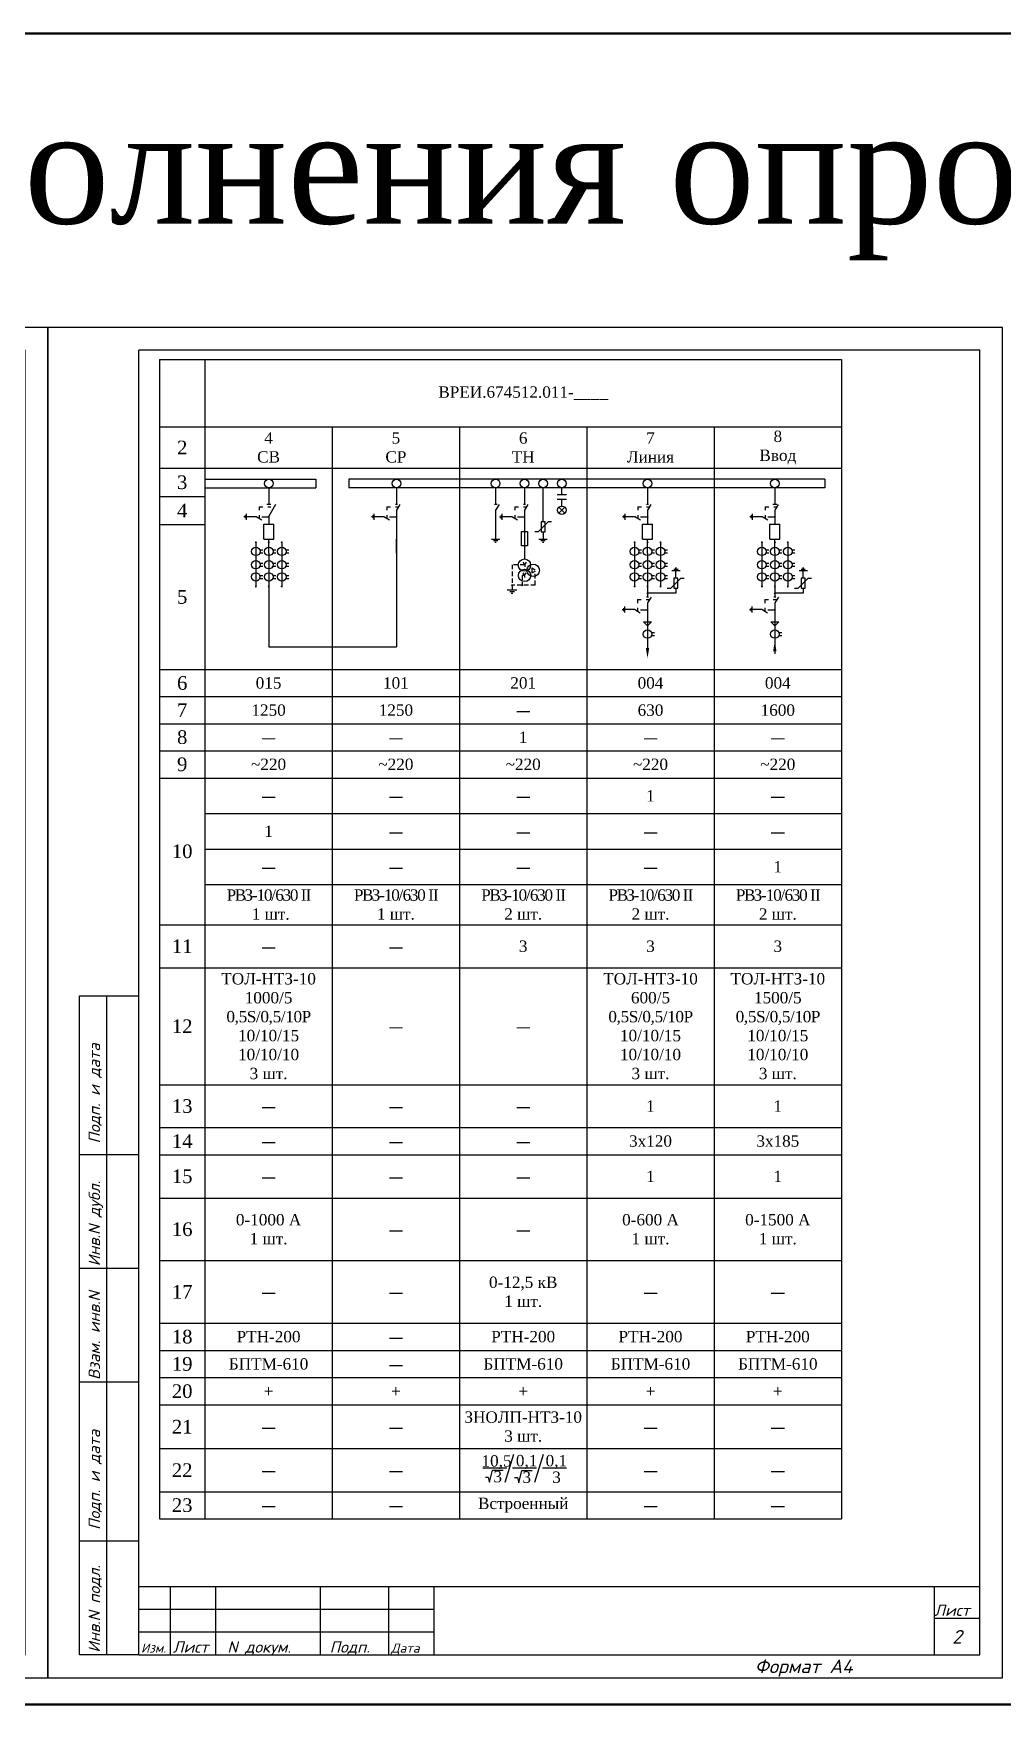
# Model space of a CAD drawing. Extents: x -115 to 1245, y -69 to 298.
# Drawn here: x 800.1 to 1013.2, y -69.3 to 298.3 of the extents above; entities that cross this region are included whole.
import ezdxf
from ezdxf.enums import TextEntityAlignment as Align

# ---------------------------------------------------------------- set-up
doc = ezdxf.new("R2010")
doc.units = 0
doc.header["$MEASUREMENT"] = 0
doc.linetypes.add('НЕВИДИМАЯ2', pattern=[0.1875, 0.125, -0.0625])
doc.linetypes.add('ШТРИХОВАЯX2', pattern=[1.5, 1, -0.5])
doc.layers.get('0').update_dxf_attribs({"linetype": 'CONTINUOUS'})
doc.layers.add('1', color=7, linetype='CONTINUOUS')
doc.styles.add('ESKD1', font='simplex.shx', dxfattribs={"oblique": 15, "height": 3})
doc.styles.add('SIM', font='simplex.shx', dxfattribs={"oblique": 15})
doc.styles.get("Standard").update_dxf_attribs({"font": 'TIMES.TTF', "height": 2.5})
doc.styles.add('Бланк', font='TIMES.TTF', dxfattribs={"height": 2.5})
doc.styles.add('ОЛ', font='TIMES.TTF')

# ---------------------------------------------------------------- blocks, each defined once
blk = doc.blocks.new('*T25')
at = {"color": 0, "linetype": 'ByBlock', "lineweight": -2, "transparency": 16777216}
for p, q in [((0, 0), (150, 0)), ((0, 0), (0, -254.98)), ((10, 0), (10, -254.98)), ((150, 0), (150, -254.98)), ((0, -14.78), (150, -14.78)), ((38, -14.78), (38, -254.98)), ((66, -14.78), (66, -254.98)), ((94, -14.78), (94, -254.98)), ((122, -14.78), (122, -254.98)), ((0, -23.9), (150, -23.9)), ((0, -30.11), (10, -30.11)), ((0, -36.31), (10, -36.31)), ((0, -68.15), (150, -68.15)), ((0, -74.15), (150, -74.15)), ((0, -80.1), (150, -80.1)), ((0, -86.05), (150, -86.05)), ((0, -92.05), (150, -92.05)), ((10, -99.87), (150, -99.87)), ((10, -107.67), (150, -107.67)), ((10, -115.47), (150, -115.47)), ((0, -124.33), (150, -124.33)), ((0, -133.79), (150, -133.79)), ((0, -159.51), (150, -159.51)), ((0, -168.92), (150, -168.92)), ((0, -174.92), (150, -174.92)), ((0, -184.44), (150, -184.44)), ((0, -198.2), (150, -198.2)), ((0, -211.95), (150, -211.95)), ((0, -217.95), (150, -217.95)), ((0, -223.95), (150, -223.95)), ((0, -229.95), (150, -229.95)), ((0, -239.54), (150, -239.54)), ((0, -249.05), (150, -249.05)), ((0, -254.98), (150, -254.98))]:
    blk.add_line(p, q, dxfattribs=at)
at = {"color": 0, "transparency": 16777216, "attachment_point": 5}
for s, insert, char_height, width in [('ВРЕИ.674512.011-____', (80, -7.39), 2.5, 139.88), ('2', (5, -19.34), 3, 9.88), ('4\\PСВ', (24, -19.34), 2.5, 27.88), ('5\\PСР', (52, -19.34), 2.5, 27.88), ('6\\PТН', (80, -19.34), 2.5, 27.88), ('7\\PЛиния ', (108, -19.34), 2.5, 27.88), ('8\\PВвод', (136, -19.34), 2.5, 27.88), ('3', (5, -27.01), 3, 9.88), ('4', (5, -33.21), 3, 9.88), ('5', (5, -52.23), 3, 9.88), ('6', (5, -71.15), 3, 9.88), ('015', (24, -71.15), 2.5, 27.88), ('101', (52, -71.15), 2.5, 27.88), ('201', (80, -71.15), 2.5, 27.88), ('004', (108, -71.15), 2.5, 27.88), ('004', (136, -71.15), 2.5, 27.88), ('7', (5, -77.13), 3, 9.88), ('1250', (24, -77.13), 2.5, 27.88), ('1250', (52, -77.13), 2.5, 27.88), ('630', (108, -77.13), 2.5, 27.88), ('1600', (136, -77.13), 2.5, 27.88), ('{\\W3;-}', (80, -77.13), 2.5, 27.88), ('8', (5, -83.08), 3, 9.88), ('{\\W3;-}', (24, -83.08), 2.5, 27.88), ('{\\W3;-}', (52, -83.08), 2.5, 27.88), ('1', (80, -83.08), 2.5, 27.88), ('{\\W3;-}', (108, -83.08), 2.5, 27.88), ('{\\W3;-}', (136, -83.08), 2.5, 27.88), ('9', (5, -89.05), 3, 9.88), ('~220', (24, -89.05), 2.5, 27.88), ('~220', (52, -89.05), 2.5, 27.88), ('~220', (80, -89.05), 2.5, 27.88), ('~220', (108, -89.05), 2.5, 27.88), ('~220', (136, -89.05), 2.5, 27.88), ('1', (108, -95.96), 2.5, 27.88), ('{\\W3;-}', (24, -95.96), 2.5, 27.88), ('{\\W3;-}', (52, -95.96), 2.5, 27.88), ('{\\W3;-}', (80, -95.96), 2.5, 27.88), ('{\\W3;-}', (136, -95.96), 2.5, 27.88), ('1', (24, -103.77), 2.5, 27.88), ('{\\W3;-}', (52, -103.77), 2.5, 27.88), ('{\\W3;-}', (80, -103.77), 2.5, 27.88), ('{\\W3;-}', (108, -103.77), 2.5, 27.88), ('{\\W3;-}', (136, -103.77), 2.5, 27.88), ('10', (5, -108.19), 3, 9.88), ('{\\W3;-}', (24, -111.57), 2.5, 27.88), ('{\\W3;-}', (52, -111.57), 2.5, 27.88), ('{\\W3;-}', (80, -111.57), 2.5, 27.88), ('{\\W3;-}', (108, -111.57), 2.5, 27.88), ('1', (136, -111.57), 2.5, 27.88), ('{\\T0.85;РВЗ-10/630 II\\P} 1 шт.  ', (24, -119.9), 2.5, 27.88), ('{\\T0.85;РВЗ-10/630 II\\P}1 шт.  ', (52, -119.9), 2.5, 27.88), ('{\\T0.85;РВЗ-10/630 II\\P}2 шт.  ', (80, -119.9), 2.5, 27.88), ('{\\T0.85;РВЗ-10/630 II\\P}2 шт.  ', (108, -119.9), 2.5, 27.88), ('{\\T0.85;РВЗ-10/630 II\\P}2 шт.  ', (136, -119.9), 2.5, 27.88), ('11', (5, -129.06), 3, 9.88), ('3', (80, -129.06), 2.5, 27.88), ('3', (108, -129.06), 2.5, 27.88), ('3', (136, -129.06), 2.5, 27.88), ('{\\W3;-}', (24, -129.06), 2.5, 27.88), ('{\\W3;-}', (52, -129.06), 2.5, 27.88), ('{\\C256;ТОЛ-НТЗ-10\\P1000/5\\P\\fTimes New Roman|b0|i0|c238|p18;\\T0.95;0,\\fTimes New Roman|b0|i0|c204|p18;5\\fTimes New Roman|b0|i0|c238|p18;S\\fTimes New Roman|b0|i0|c204|p18;/0,5/10Р\\fTimes New Roman|b0|i0|c238|p18;\\T1;\\P\\fTimes New Roman|b0|i0|c204|p18;10/10/15\\P10/10/10\\fTimes New Roman|b0|i0|c238|p18;\\P\\fTimes New Roman|b0|i0|c204|p18;3\\fTimes New Roman|b0|i0|c238|p18; \\fTimes New Roman|b0|i0|c204|p18;шт\\fTimes New Roman|b0|i0|c238|p18;.}', (24, -146.65), 2.5, 27.88), ('{\\C256;ТОЛ-НТЗ-10\\P600/5\\P\\fTimes New Roman|b0|i0|c238|p18;\\T0.95;0,\\fTimes New Roman|b0|i0|c204|p18;5\\fTimes New Roman|b0|i0|c238|p18;S\\fTimes New Roman|b0|i0|c204|p18;/0,5/10Р\\fTimes New Roman|b0|i0|c238|p18;\\T1;\\P\\fTimes New Roman|b0|i0|c204|p18;10/10/15\\P10/10/10\\fTimes New Roman|b0|i0|c238|p18;\\P\\fTimes New Roman|b0|i0|c204|p18;3\\fTimes New Roman|b0|i0|c238|p18; \\fTimes New Roman|b0|i0|c204|p18;шт\\fTimes New Roman|b0|i0|c238|p18;.}', (108, -146.65), 2.5, 27.88), ('{\\C256;ТОЛ-НТЗ-10\\P1500/5\\P\\fTimes New Roman|b0|i0|c238|p18;\\T0.95;0,\\fTimes New Roman|b0|i0|c204|p18;5\\fTimes New Roman|b0|i0|c238|p18;S\\fTimes New Roman|b0|i0|c204|p18;/0,5/10Р\\fTimes New Roman|b0|i0|c238|p18;\\T1;\\P\\fTimes New Roman|b0|i0|c204|p18;10/10/15\\P10/10/10\\fTimes New Roman|b0|i0|c238|p18;\\P\\fTimes New Roman|b0|i0|c204|p18;3\\fTimes New Roman|b0|i0|c238|p18; \\fTimes New Roman|b0|i0|c204|p18;шт\\fTimes New Roman|b0|i0|c238|p18;.}', (136, -146.65), 2.5, 27.88), ('12', (5, -146.65), 3, 9.88), ('{\\W3;-}', (52, -146.65), 2.5, 27.88), ('{\\W3;-}', (80, -146.65), 2.5, 27.88), ('13', (5, -164.22), 3, 9.88), ('{\\W3;-}', (24, -164.22), 2.5, 27.88), ('{\\W3;-}', (52, -164.22), 2.5, 27.88), ('{\\W3;-}', (80, -164.22), 2.5, 27.88), ('1', (108, -164.22), 2.5, 27.88), ('1', (136, -164.22), 2.5, 27.88), ('14', (5, -171.92), 3, 9.88), ('{\\W3;-}', (24, -171.92), 2.5, 27.88), ('{\\W3;-}', (52, -171.92), 2.5, 27.88), ('{\\W3;-}', (80, -171.92), 2.5, 27.88), ('3х120', (108, -171.92), 2.5, 27.88), ('3х185', (136, -171.92), 2.5, 27.88), ('15', (5, -179.68), 3, 9.88), ('{\\W3;-}', (24, -179.68), 2.5, 27.88), ('{\\W3;-}', (52, -179.68), 2.5, 27.88), ('{\\W3;-}', (80, -179.68), 2.5, 27.88), ('1', (108, -179.68), 2.5, 27.88), ('1', (136, -179.68), 2.5, 27.88), ('16', (5, -191.32), 3, 9.88), ('0-1000 А\\P1 шт.', (24, -191.32), 2.5, 27.88), ('0-600 А\\P1 шт.', (108, -191.32), 2.5, 27.88), ('0-1500 А\\P1 шт.', (136, -191.32), 2.5, 27.88), ('{\\W3;-}', (52, -191.32), 2.5, 27.88), ('{\\W3;-}', (80, -191.32), 2.5, 27.88), ('0-12,5 кВ\\P1 шт.', (80, -205.08), 2.5, 27.88), ('17', (5, -205.08), 3, 9.88), ('{\\W3;-}', (24, -205.08), 2.5, 27.88), ('{\\W3;-}', (52, -205.08), 2.5, 27.88), ('{\\W3;-}', (108, -205.08), 2.5, 27.88), ('{\\W3;-}', (136, -205.08), 2.5, 27.88), ('18', (5, -214.95), 3, 9.88), ('РТН-200', (24, -214.95), 2.5, 27.88), ('{\\W3;-}', (52, -214.95), 2.5, 27.88), ('РТН-200', (80, -214.95), 2.5, 27.88), ('РТН-200', (108, -214.95), 2.5, 27.88), ('РТН-200', (136, -214.95), 2.5, 27.88), ('19', (5, -220.95), 3, 9.88), ('БПТМ-610', (24, -220.95), 2.5, 27.88), ('БПТМ-610', (80, -220.95), 2.5, 27.88), ('БПТМ-610', (108, -220.95), 2.5, 27.88), ('БПТМ-610', (136, -220.95), 2.5, 27.88), ('{\\W3;-}', (52, -220.95), 2.5, 27.88), ('20', (5, -226.95), 3, 9.88), ('+', (24, -226.95), 2.5, 27.88), ('+', (52, -226.95), 2.5, 27.88), ('+', (80, -226.95), 2.5, 27.88), ('+', (108, -226.95), 2.5, 27.88), ('+', (136, -226.95), 2.5, 27.88), ('ЗНОЛП-НТЗ-10\\P3 шт.', (80, -234.74), 2.5, 27.88), ('21', (5, -234.74), 3, 9.88), ('{\\W3;-}', (24, -234.74), 2.5, 27.88), ('{\\W3;-}', (52, -234.74), 2.5, 27.88), ('{\\W3;-}', (108, -234.74), 2.5, 27.88), ('{\\W3;-}', (136, -234.74), 2.5, 27.88), ('22', (5, -244.3), 3, 9.88), ('{\\W3;-}', (24, -244.3), 2.5, 27.88), ('{\\W3;-}', (52, -244.3), 2.5, 27.88), ('{\\W3;-}', (108, -244.3), 2.5, 27.88), ('{\\W3;-}', (136, -244.3), 2.5, 27.88), ('23', (5, -252.01), 3, 9.88), ('{\\W3;-}', (24, -252.01), 2.5, 27.88), ('{\\W3;-}', (52, -252.01), 2.5, 27.88), ('Встроенный', (80, -252.01), 2.5, 27.88), ('{\\W3;-}', (108, -252.01), 2.5, 27.88), ('{\\W3;-}', (136, -252.01), 2.5, 27.88)]:
    blk.add_mtext(s, dxfattribs=dict(at, insert=insert, char_height=char_height, width=width))
blk = doc.blocks.new('*U9')
at = {"linetype": 'Continuous'}
blk.add_line((0, 0), (0, -297), dxfattribs=at)
at = {"layer": '1', "color": 0}
for p, q in [((210, 0), (0, 0)), ((210, -297), (210, 0)), ((20, -292), (20, -5)), ((205, -5), (20, -5)), ((205, -292), (205, -5)), ((7, -292), (7, -147)), ((7, -147), (20, -147)), ((13, -292), (13, -147)), ((20, -182), (7, -182)), ((20, -207), (7, -207)), ((20, -232), (7, -232)), ((20, -267), (7, -267)), ((205, -277), (20, -277)), ((27, -292), (27, -277)), ((37, -292), (37, -277)), ((60, -292), (60, -277)), ((75, -292), (75, -277)), ((85, -292), (85, -277)), ((195, -292), (195, -277)), ((85, -282), (20, -282)), ((205, -284), (195, -284)), ((85, -287), (20, -287)), ((20, -292), (7, -292)), ((20, -292), (205, -292)), ((0, -297), (210, -297))]:
    blk.add_line(p, q, dxfattribs=at)
at = {"style": 'ОЛ', "flags": 2}
for tag, height, p in [('НОМЕР', 3, (140, -281.62)), ('ОБЪЕКТ', 2, (140, -287.4))]:
    blk.add_attdef(tag, text='', height=height, dxfattribs=at).set_placement(p, align=Align.MIDDLE_CENTER)
at = {"style": 'ESKD1', "oblique": 15}
blk.add_attdef('ЛИСТ', text='', height=3, dxfattribs=at).set_placement((200, -288), align=Align.MIDDLE_CENTER)
at = {"layer": '1', "color": 0, "style": 'SIM', "oblique": 15}
for s, p in [('Подп. и дата', (11.5, -179.5)), ('Инв.N дубл.', (11.5, -206.5)), ('Взам. инв.N', (11.5, -231.5)), ('Подп. и дата', (11.5, -264.5)), ('Инв.N подл.', (11.5, -291.5))]:
    blk.add_text(s, height=2.5, rotation=90, dxfattribs=at).set_placement(p)
for s, height, p in [('Лист', 2.5, (194.97, -283.41)), ('Изм.', 2, (20.5, -291.5)), ('Лист', 2.5, (27.5, -291.5)), ('N докум.', 2.5, (39.5, -291.5)), ('Подп.', 2.5, (62, -291.5)), ('Дата', 2, (75.5, -291.5)), ('Формат А4', 3, (155.5, -296))]:
    blk.add_text(s, height=height, dxfattribs=at).set_placement(p)
blk = doc.blocks.new('A$C7ACC3827')
for p, q in [((0, 2), (6, 2)), ((1.5, 1), (4.5, 1)), ((2.5, 0), (3.5, 0)), ((3, 12), (3, 2))]:
    blk.add_line(p, q)
blk = doc.blocks.new('*U31')
blk.add_line((0, 0), (0, -3))
at = {"layer": '1', "color": 0}
for p, q in [((-3, -3), (3, -3)), ((-1.5, -4), (1.5, -4)), ((-0.5, -5), (0.5, -5))]:
    blk.add_line(p, q, dxfattribs=at)
blk = doc.blocks.new('*U33')
for p, q in [((-6.34, -1.91), (-6.34, -5.49)), ((0, -1.91), (0, -5.49)), ((4.09, -9.41), (4.09, -1.91)), ((-5.59, -5.55), (-6.34, -6.81)), ((-6.34, -6.81), (-6.34, -13.21)), ((0.75, -5.55), (0, -6.81)), ((0, -6.81), (0, -9.9)), ((-1.54, -9.04), (-2.81, -8.29)), ((-1.53, -8.31), (0, -8.31)), ((0, -9.9), (0, -11.5)), ((4.53, -9.41), (3.65, -9.41)), ((3.65, -9.41), (3.65, -11.61)), ((4.53, -11.61), (4.53, -9.41)), ((-7.27, -13.21), (-5.42, -13.21)), ((-6.8, -13.52), (-5.88, -13.52)), ((-6.5, -13.83), (-6.19, -13.83)), ((0, -11.5), (0, -17.53)), ((3.16, -13.21), (5.01, -13.21)), ((3.62, -13.52), (4.55, -13.52)), ((3.65, -11.61), (4.53, -11.61)), ((3.93, -13.83), (4.24, -13.83)), ((4.09, -11.61), (4.09, -13.21)), ((-0.36, -18.25), (0.06, -18.83)), ((0.06, -18.83), (0.43, -18.24)), ((0.03, -21.17), (-0.5, -21.17)), ((-0.39, -20.6), (0.03, -21.18)), ((0.03, -21.18), (0.4, -20.59)), ((0.03, -21.17), (0.03, -21.64)), ((0.06, -18.82), (0.06, -19.29)), ((1.59, -19.49), (2.32, -19.93)), ((1.59, -19.49), (1.59, -20.63)), ((1.59, -20.63), (2.37, -20.25))]:
    blk.add_line(p, q)
at = {"ltscale": 5}
for p, q in [((-6.56, -5.49), (-6.12, -5.49)), ((-6.48, -5.49), (-6.04, -5.49)), ((-2.11, -6.07), (-2.11, -6.84)), ((-2.11, -6.07), (-1.34, -6.07)), ((-0.25, -6.07), (0.44, -6.07)), ((-0.22, -5.49), (0.22, -5.49)), ((-2.11, -7.93), (-2.11, -8.7)), ((3.01, -11.61), (5.22, -9.4)), ((5.97, -9.4), (5.22, -9.4)), ((3.01, -11.61), (2.25, -11.61))]:
    blk.add_line(p, q, dxfattribs=at)
at = {"linetype": 'ШТРИХОВАЯX2'}
for p, q in [((0.06, -18.82), (-2.73, -18.82)), ((-2.73, -18.83), (-2.72, -23.32)), ((-0.5, -21.18), (-0.5, -23.32)), ((2.37, -23.32), (2.37, -20.25)), ((2.37, -23.32), (-2.72, -23.32))]:
    blk.add_line(p, q, dxfattribs=at)
at = {"linetype": 'НЕВИДИМАЯ2', "ltscale": 5, "const_width": 0.22}
for points in [[(0.11, -8.31, 1), (-0.11, -8.31, 1)], [(0.11, -8.31, 1), (-0.11, -8.31, 1)], [(-2.83, -23.32, 1), (-2.61, -23.32, 1)], [(-0.61, -23.32, 1), (-0.39, -23.32, 1)]]:
    blk.add_lwpolyline(points, format="xyb", close=True, dxfattribs=at)
blk.add_lwpolyline([(-0.67, -11.5), (0.66, -11.5), (0.66, -14.7), (-0.67, -14.7)], close=True)
for centre in [(-6.34, -0.95), (0, -0.95), (0, -0.95), (4.09, -0.95), (4.09, -0.95)]:
    blk.add_circle(centre, 0.954)
at = {"ltscale": 5}
for centre in [(0, -18.89), (0.03, -21.18), (1.91, -20.05)]:
    blk.add_circle(centre, 1.36, dxfattribs=at)
at = {"ltscale": 5, "xscale": 0.2200000000000273, "yscale": 0.2200000000000273, "zscale": 0.2200000000000273, "rotation": 270}
blk.add_blockref('A$C7ACC3827', (-5.43, -7.63), dxfattribs=at)
at = {"xscale": 0.3499999999999943, "yscale": 0.3499999999999943, "zscale": 0.3499999999999943}
blk.add_blockref('*U31', (-2.72, -23.32), dxfattribs=at)
blk = doc.blocks.new('*U30')
blk.add_lwpolyline([(0.01, -5.95, 0, 2, 0), (0.01, 0.05, 3, 3, 0)], format="xyseb")
blk = doc.blocks.new('*U32')
for p, q in [((0, -1.91), (0, -5.49)), ((0.75, -5.55), (0, -6.81)), ((0, -6.81), (0, -9.9)), ((-1.54, -9.04), (-2.81, -8.29)), ((-1.53, -8.31), (0, -8.31)), ((-1.1, -13.2), (-1.1, -9.9)), ((-1.1, -9.9), (1.1, -9.9)), ((0, -8.13), (0, -9.9)), ((1.1, -13.2), (1.1, -9.9)), ((-2.85, -14.01), (-2.85, -23.62)), ((-1.1, -13.2), (1.1, -13.2)), ((0, -16.31), (0, -13.2)), ((2.85, -14.01), (2.85, -23.62)), ((7.16, -20.2), (5.31, -20.2)), ((6.7, -19.9), (5.77, -19.9)), ((5.8, -21.81), (5.79, -24.01)), ((6.68, -21.81), (5.8, -21.81)), ((6.39, -19.59), (6.08, -19.59)), ((6.24, -21.81), (6.24, -20.2)), ((6.67, -24.01), (6.68, -21.81)), ((6.23, -25.11), (-0.01, -25.11)), ((5.79, -24.01), (6.67, -24.01)), ((6.23, -24.01), (6.23, -25.11)), ((-1.63, -29.45), (-2.9, -28.7)), ((-1.54, -28.72), (-0.01, -28.72)), ((0.78, -25.94), (-0.01, -27.21))]:
    blk.add_line(p, q)
at = {"ltscale": 5}
for p, q in [((-2.11, -6.07), (-2.11, -6.84)), ((-2.11, -6.07), (-1.34, -6.07)), ((-0.25, -6.07), (0.44, -6.07)), ((-0.22, -5.49), (0.22, -5.49)), ((-2.11, -7.93), (-2.11, -8.7)), ((-2, -15.57), (-1.33, -15.57)), ((-2, -16.23), (-1.33, -16.23)), ((0, -16.31), (-0.01, -25.9)), ((0.87, -15.57), (1.54, -15.57)), ((0.87, -16.23), (1.54, -16.23)), ((3.72, -15.57), (4.39, -15.57)), ((3.72, -16.23), (4.39, -16.23)), ((-2, -18.49), (-1.33, -18.49)), ((-2, -19.15), (-1.33, -19.15)), ((-2, -21.18), (-1.34, -21.18)), ((-2, -21.84), (-1.34, -21.84)), ((0.87, -18.49), (1.54, -18.49)), ((0.87, -19.15), (1.54, -19.15)), ((0.87, -21.18), (1.54, -21.18)), ((0.87, -21.84), (1.54, -21.84)), ((3.72, -18.49), (4.39, -18.49)), ((3.72, -19.15), (4.39, -19.15)), ((3.72, -21.18), (4.38, -21.18)), ((3.72, -21.84), (4.38, -21.84)), ((7.32, -21.8), (5.1, -24.02)), ((7.32, -21.8), (8.07, -21.8)), ((4.35, -24.02), (5.1, -24.02)), ((-2.2, -26.48), (-2.2, -27.25)), ((-2.2, -26.48), (-1.43, -26.48)), ((-2.2, -28.34), (-2.2, -29.11)), ((-0.34, -26.48), (0.43, -26.48)), ((-0.23, -25.9), (0.21, -25.9)), ((-0.23, -25.9), (0.21, -25.9)), ((-0.01, -27.21), (-0.01, -31.38)), ((-0.89, -31.38), (0.87, -31.38)), ((-0.01, -32.26), (-0.89, -31.38)), ((-0.01, -31.38), (-0.01, -38.46)), ((0.87, -31.38), (-0.01, -32.26)), ((0.86, -33.75), (1.53, -33.75)), ((0.86, -34.41), (1.53, -34.41))]:
    blk.add_line(p, q, dxfattribs=at)
at = {"linetype": 'НЕВИДИМАЯ2', "ltscale": 5, "const_width": 0.22}
for points in [[(0.11, -8.31, 1), (-0.11, -8.31, 1)], [(0.11, -8.31, 1), (-0.11, -8.31, 1)], [(-2.96, -13.9, 1), (-2.74, -13.9, 1)], [(0.11, -13.9, -1), (-0.11, -13.9, -1)], [(0.11, -13.9, -1), (-0.11, -13.9, -1)], [(2.96, -13.9, -1), (2.74, -13.9, -1)], [(2.96, -13.9, -1), (2.74, -13.9, -1)], [(-2.96, -23.62, -1), (-2.74, -23.62, -1)], [(0.1, -25.11, -1), (-0.12, -25.11, -1)], [(0.11, -23.62, 1), (-0.11, -23.62, 1)], [(0.11, -23.62, 1), (-0.11, -23.62, 1)], [(2.96, -23.62, 1), (2.74, -23.62, 1)], [(2.96, -23.62, 1), (2.74, -23.62, 1)], [(0.1, -28.72, 1), (-0.12, -28.72, 1)], [(0.1, -28.72, 1), (-0.12, -28.72, 1)]]:
    blk.add_lwpolyline(points, format="xyb", close=True, dxfattribs=at)
blk.add_circle((0, -0.95), 0.954)
at = {"ltscale": 5}
for centre in [(-2.87, -15.9), (-2.87, -18.82), (0, -15.9), (0, -18.82), (2.85, -15.9), (2.85, -18.82), (-2.88, -21.51), (0, -21.51), (2.86, -21.51), (-0.01, -34.08)]:
    blk.add_circle(centre, 0.933, dxfattribs=at)
at = {"ltscale": 5, "xscale": 0.2200000000000273, "yscale": 0.2200000000000273, "zscale": 0.2200000000000273, "rotation": 270}
for p in [(-5.43, -7.63), (-5.52, -28.04)]:
    blk.add_blockref('A$C7ACC3827', p, dxfattribs=at)
at = {"xscale": 0.375, "yscale": 0.375, "zscale": 0.375}
blk.add_blockref('*U30', (-0.01, -37.18), dxfattribs=at)
blk = doc.blocks.new('*U34')
for p, q in [((0, -1.91), (0, -5.49)), ((0.75, -5.55), (0, -6.81)), ((0, -6.81), (0, -9.9)), ((-1.54, -9.04), (-2.81, -8.29)), ((-1.53, -8.31), (0, -8.31)), ((0, -8.13), (0, -9.9)), ((0, -9.9), (0, -11.5)), ((0, -11.5), (0, -17.53)), ((0, -16.31), (0, -13.2))]:
    blk.add_line(p, q)
at = {"ltscale": 5}
for p, q in [((-2.11, -6.07), (-2.11, -6.84)), ((-2.11, -6.07), (-1.34, -6.07)), ((-0.25, -6.07), (0.44, -6.07)), ((-0.22, -5.49), (0.22, -5.49)), ((-0.22, -5.49), (0.22, -5.49)), ((-2.11, -7.93), (-2.11, -8.7)), ((0, -16.31), (-0.01, -25.9))]:
    blk.add_line(p, q, dxfattribs=at)
at = {"linetype": 'НЕВИДИМАЯ2', "ltscale": 5, "const_width": 0.22}
blk.add_lwpolyline([(0.11, -8.31, 1), (-0.11, -8.31, 1)], format="xyb", close=True, dxfattribs=at)
blk.add_lwpolyline([(0.11, -8.31, 1), (-0.11, -8.31, 1)], format="xyb", close=True, dxfattribs=at)
blk.add_circle((0, -0.95), 0.954)
at = {"ltscale": 5, "xscale": 0.2200000000000273, "yscale": 0.2200000000000273, "zscale": 0.2200000000000273, "rotation": 270}
blk.add_blockref('A$C7ACC3827', (-5.43, -7.63), dxfattribs=at)
blk = doc.blocks.new('*U35')
for p, q in [((0, -1.91), (0, -5.49)), ((1.5, -5.61), (0, -8.13)), ((-1.54, -9.04), (-2.81, -8.29)), ((-1.53, -8.31), (0, -8.31)), ((-1.1, -13.2), (-1.1, -9.9)), ((-1.1, -9.9), (1.1, -9.9)), ((0, -8.13), (0, -9.9)), ((1.1, -13.2), (1.1, -9.9)), ((-2.85, -14.01), (-2.85, -23.62)), ((-1.1, -13.2), (1.1, -13.2)), ((0, -16.31), (0, -13.2)), ((2.85, -14.01), (2.85, -23.62))]:
    blk.add_line(p, q)
at = {"ltscale": 5}
for p, q in [((-2.11, -6.07), (-2.11, -6.84)), ((-2.11, -6.07), (-1.34, -6.07)), ((-0.44, -5.49), (0.44, -5.49)), ((-0.25, -6.07), (0.44, -6.07)), ((-2.11, -7.93), (-2.11, -8.7)), ((-2, -15.57), (-1.33, -15.57)), ((-2, -16.23), (-1.33, -16.23)), ((0, -16.31), (-0.01, -25.9)), ((0.87, -15.57), (1.54, -15.57)), ((0.87, -16.23), (1.54, -16.23)), ((3.72, -15.57), (4.39, -15.57)), ((3.72, -16.23), (4.39, -16.23)), ((-2, -18.49), (-1.33, -18.49)), ((-2, -19.15), (-1.33, -19.15)), ((-2, -21.18), (-1.34, -21.18)), ((-2, -21.84), (-1.34, -21.84)), ((0.87, -18.49), (1.54, -18.49)), ((0.87, -19.15), (1.54, -19.15)), ((0.87, -21.18), (1.54, -21.18)), ((0.87, -21.84), (1.54, -21.84)), ((3.72, -18.49), (4.39, -18.49)), ((3.72, -19.15), (4.39, -19.15)), ((3.72, -21.18), (4.38, -21.18)), ((3.72, -21.84), (4.38, -21.84))]:
    blk.add_line(p, q, dxfattribs=at)
at = {"linetype": 'НЕВИДИМАЯ2', "ltscale": 5, "const_width": 0.22}
for points in [[(0.11, -8.31, 1), (-0.11, -8.31, 1)], [(0.11, -8.31, 1), (-0.11, -8.31, 1)], [(-2.96, -13.9, 1), (-2.74, -13.9, 1)], [(0.11, -13.9, -1), (-0.11, -13.9, -1)], [(0.11, -13.9, -1), (-0.11, -13.9, -1)], [(2.96, -13.9, -1), (2.74, -13.9, -1)], [(2.96, -13.9, -1), (2.74, -13.9, -1)], [(-2.96, -23.62, -1), (-2.74, -23.62, -1)], [(0.11, -23.62, 1), (-0.11, -23.62, 1)], [(0.11, -23.62, 1), (-0.11, -23.62, 1)], [(2.96, -23.62, 1), (2.74, -23.62, 1)], [(2.96, -23.62, 1), (2.74, -23.62, 1)]]:
    blk.add_lwpolyline(points, format="xyb", close=True, dxfattribs=at)
blk.add_circle((0, -0.95), 0.954)
at = {"ltscale": 5}
for centre in [(-2.87, -15.9), (-2.87, -18.82), (0, -15.9), (0, -18.82), (2.85, -15.9), (2.85, -18.82), (-2.88, -21.51), (0, -21.51), (2.86, -21.51)]:
    blk.add_circle(centre, 0.933, dxfattribs=at)
at = {"ltscale": 5, "xscale": 0.2200000000000273, "yscale": 0.2200000000000273, "zscale": 0.2200000000000273, "rotation": 270}
blk.add_blockref('A$C7ACC3827', (-5.43, -7.63), dxfattribs=at)
blk = doc.blocks.new('*U5')
blk.add_lwpolyline([(-0.01, 5.95, 0, 2, 0), (-0.01, -0.05, 3, 3, 0)], format="xyseb")
blk = doc.blocks.new('*U36')
for p, q in [((0, -1.91), (0, -5.49)), ((0.75, -5.55), (0, -6.81)), ((0, -6.81), (0, -9.9)), ((-1.54, -9.04), (-2.81, -8.29)), ((-1.53, -8.31), (0, -8.31)), ((-1.1, -13.2), (-1.1, -9.9)), ((-1.1, -9.9), (1.1, -9.9)), ((0, -8.13), (0, -9.9)), ((1.1, -13.2), (1.1, -9.9)), ((-2.85, -14.01), (-2.85, -23.62)), ((-1.1, -13.2), (1.1, -13.2)), ((0, -16.31), (0, -13.2)), ((2.85, -14.01), (2.85, -23.62)), ((7.16, -20.2), (5.31, -20.2)), ((6.7, -19.9), (5.77, -19.9)), ((5.8, -21.81), (5.79, -24.01)), ((6.68, -21.81), (5.8, -21.81)), ((6.39, -19.59), (6.08, -19.59)), ((6.24, -21.81), (6.24, -20.2)), ((6.67, -24.01), (6.68, -21.81)), ((6.23, -25.11), (-0.01, -25.11)), ((5.79, -24.01), (6.67, -24.01)), ((6.23, -24.01), (6.23, -25.11)), ((-1.63, -29.45), (-2.9, -28.7)), ((-1.54, -28.72), (-0.01, -28.72)), ((0.78, -25.94), (-0.01, -27.21))]:
    blk.add_line(p, q)
at = {"ltscale": 5}
for p, q in [((-2.11, -6.07), (-2.11, -6.84)), ((-2.11, -6.07), (-1.34, -6.07)), ((-0.44, -5.49), (0.44, -5.49)), ((-0.25, -6.07), (0.44, -6.07)), ((-2.11, -7.93), (-2.11, -8.7)), ((-2, -15.57), (-1.33, -15.57)), ((-2, -16.23), (-1.33, -16.23)), ((0, -16.31), (-0.01, -25.9)), ((0.87, -15.57), (1.54, -15.57)), ((0.87, -16.23), (1.54, -16.23)), ((3.72, -15.57), (4.39, -15.57)), ((3.72, -16.23), (4.39, -16.23)), ((-2, -18.49), (-1.33, -18.49)), ((-2, -19.15), (-1.33, -19.15)), ((-2, -21.18), (-1.34, -21.18)), ((-2, -21.84), (-1.34, -21.84)), ((0.87, -18.49), (1.54, -18.49)), ((0.87, -19.15), (1.54, -19.15)), ((0.87, -21.18), (1.54, -21.18)), ((0.87, -21.84), (1.54, -21.84)), ((3.72, -18.49), (4.39, -18.49)), ((3.72, -19.15), (4.39, -19.15)), ((3.72, -21.18), (4.38, -21.18)), ((3.72, -21.84), (4.38, -21.84)), ((7.32, -21.8), (5.1, -24.02)), ((7.32, -21.8), (8.07, -21.8)), ((4.35, -24.02), (5.1, -24.02)), ((-2.2, -26.48), (-2.2, -27.25)), ((-2.2, -26.48), (-1.43, -26.48)), ((-2.2, -28.34), (-2.2, -29.11)), ((-0.34, -26.48), (0.43, -26.48)), ((-0.23, -25.9), (0.21, -25.9)), ((-0.23, -25.9), (0.21, -25.9)), ((-0.01, -27.21), (-0.01, -31.38)), ((-0.89, -31.38), (0.87, -31.38)), ((-0.01, -32.26), (-0.89, -31.38)), ((-0.01, -31.38), (-0.01, -38.46)), ((0.87, -31.38), (-0.01, -32.26)), ((0.86, -33.75), (1.53, -33.75)), ((0.86, -34.41), (1.53, -34.41))]:
    blk.add_line(p, q, dxfattribs=at)
at = {"linetype": 'НЕВИДИМАЯ2', "ltscale": 5, "const_width": 0.22}
for points in [[(0.11, -8.31, 1), (-0.11, -8.31, 1)], [(0.11, -8.31, 1), (-0.11, -8.31, 1)], [(-2.96, -13.9, 1), (-2.74, -13.9, 1)], [(0.11, -13.9, -1), (-0.11, -13.9, -1)], [(0.11, -13.9, -1), (-0.11, -13.9, -1)], [(2.96, -13.9, -1), (2.74, -13.9, -1)], [(2.96, -13.9, -1), (2.74, -13.9, -1)], [(-2.96, -23.62, -1), (-2.74, -23.62, -1)], [(0.1, -25.11, -1), (-0.12, -25.11, -1)], [(0.11, -23.62, 1), (-0.11, -23.62, 1)], [(0.11, -23.62, 1), (-0.11, -23.62, 1)], [(2.96, -23.62, 1), (2.74, -23.62, 1)], [(2.96, -23.62, 1), (2.74, -23.62, 1)], [(0.1, -28.72, 1), (-0.12, -28.72, 1)], [(0.1, -28.72, 1), (-0.12, -28.72, 1)]]:
    blk.add_lwpolyline(points, format="xyb", close=True, dxfattribs=at)
blk.add_circle((0, -0.95), 0.954)
at = {"ltscale": 5}
for centre in [(-2.87, -15.9), (-2.87, -18.82), (0, -15.9), (0, -18.82), (2.85, -15.9), (2.85, -18.82), (-2.88, -21.51), (0, -21.51), (2.86, -21.51), (-0.01, -34.08)]:
    blk.add_circle(centre, 0.933, dxfattribs=at)
at = {"ltscale": 5, "xscale": 0.2200000000000273, "yscale": 0.2200000000000273, "zscale": 0.2200000000000273, "rotation": 270}
for p in [(-5.43, -7.63), (-5.52, -28.04)]:
    blk.add_blockref('A$C7ACC3827', p, dxfattribs=at)
at = {"xscale": 0.375, "yscale": 0.375, "zscale": 0.375}
blk.add_blockref('*U5', (-0.01, -37.89), dxfattribs=at)
blk = doc.blocks.new('*U27')
for p, q in [((2.89, 3.87), (8.17, 3.87)), ((9.62, 6.8), (7.73, 0.63)), ((9.44, 3.87), (14.71, 3.87)), ((16.17, 6.8), (14.28, 0.63)), ((15.98, 3.87), (21.26, 3.87)), ((3.47, 1.86), (4.06, 1.86)), ((4.06, 1.86), (4.38, 0.71)), ((4.38, 0.71), (5.04, 3.4)), ((5.04, 3.4), (7.35, 3.4)), ((9.89, 1.73), (10.49, 1.73)), ((10.49, 1.73), (10.8, 0.57)), ((10.8, 0.57), (11.46, 3.26)), ((11.46, 3.26), (13.77, 3.26))]:
    blk.add_line(p, q)
for s, p in [('10,5', (2.6, 4.16)), ('0,1', (10.16, 4.21)), ('0,1', (16.7, 4.21)), ('3', (5.23, 0.7)), ('3', (11.61, 0.57)), ('3', (18.16, 0.57))]:
    blk.add_text(s, height=2.5).set_placement(p)

msp = doc.modelspace()

# ---------------------------------------------------------------- linework, layer by layer
for p, q in [((837.77, 200.28), (862.14, 200.28)), ((862.14, 200.28), (862.14, 198.37)), ((869.41, 200.28), (869.41, 198.37)), ((974.14, 200.28), (869.41, 200.28)), ((974.14, 200.28), (974.14, 198.37)), ((837.77, 198.37), (862.14, 198.37)), ((974.14, 198.37), (869.41, 198.37)), ((915.27, 196.87), (917.27, 196.87)), ((915.27, 195.87), (917.27, 195.87)), ((916.27, 196.87), (916.27, 198.37)), ((916.27, 194.37), (916.27, 195.87)), ((915.61, 194.09), (916.93, 192.77)), ((916.93, 194.09), (915.61, 192.77)), ((851.81, 174.38), (851.81, 163.42)), ((879.89, 174.38), (879.89, 163.42)), ((851.81, 163.42), (879.89, 163.42))]:
    msp.add_line(p, q)
at = {"color": 4, "lineweight": 50}
msp.add_lwpolyline([(578.8, 298.32), (1244.59, 298.32), (1244.59, -69.29), (578.8, -69.29)], close=True, dxfattribs=at)
msp.add_circle((916.26, 199.32), 0.954)
at = {"ltscale": 5}
msp.add_circle((916.27, 193.43), 0.933, dxfattribs=at)

# ---------------------------------------------------------------- block references
ref = msp.add_blockref('*U9', (593.2, 233.63))
ref.add_attrib('ЛИСТ', '1', dxfattribs={"height": 3, "style": 'ESKD1', "oblique": 15}).set_placement((793.2, -54.37), align=Align.MIDDLE_CENTER)
ref = msp.add_blockref('*U9', (803.2, 233.63))
ref.add_attrib('ЛИСТ', '2', dxfattribs={"height": 3, "style": 'ESKD1', "oblique": 15}).set_placement((1003.2, -54.37), align=Align.MIDDLE_CENTER)
for name, p in [('*T25', (827.77, 226.58)), ('*U35', (851.82, 200.28)), ('*U34', (879.9, 200.28)), ('*U33', (908.05, 200.27)), ('*U32', (935.12, 200.28)), ('*U36', (963.12, 200.28)), ('*U27', (896, -21.09))]:
    msp.add_blockref(name, p)

# ---------------------------------------------------------------- texts
at = {"color": 1, "insert": (602.62, 281.51), "char_height": 25, "width": 648.2247, "attachment_point": 1, "style": 'Бланк'}
msp.add_mtext('Образец заполнения опросного листа', dxfattribs=at)

doc.saveas('drawing.dxf')
